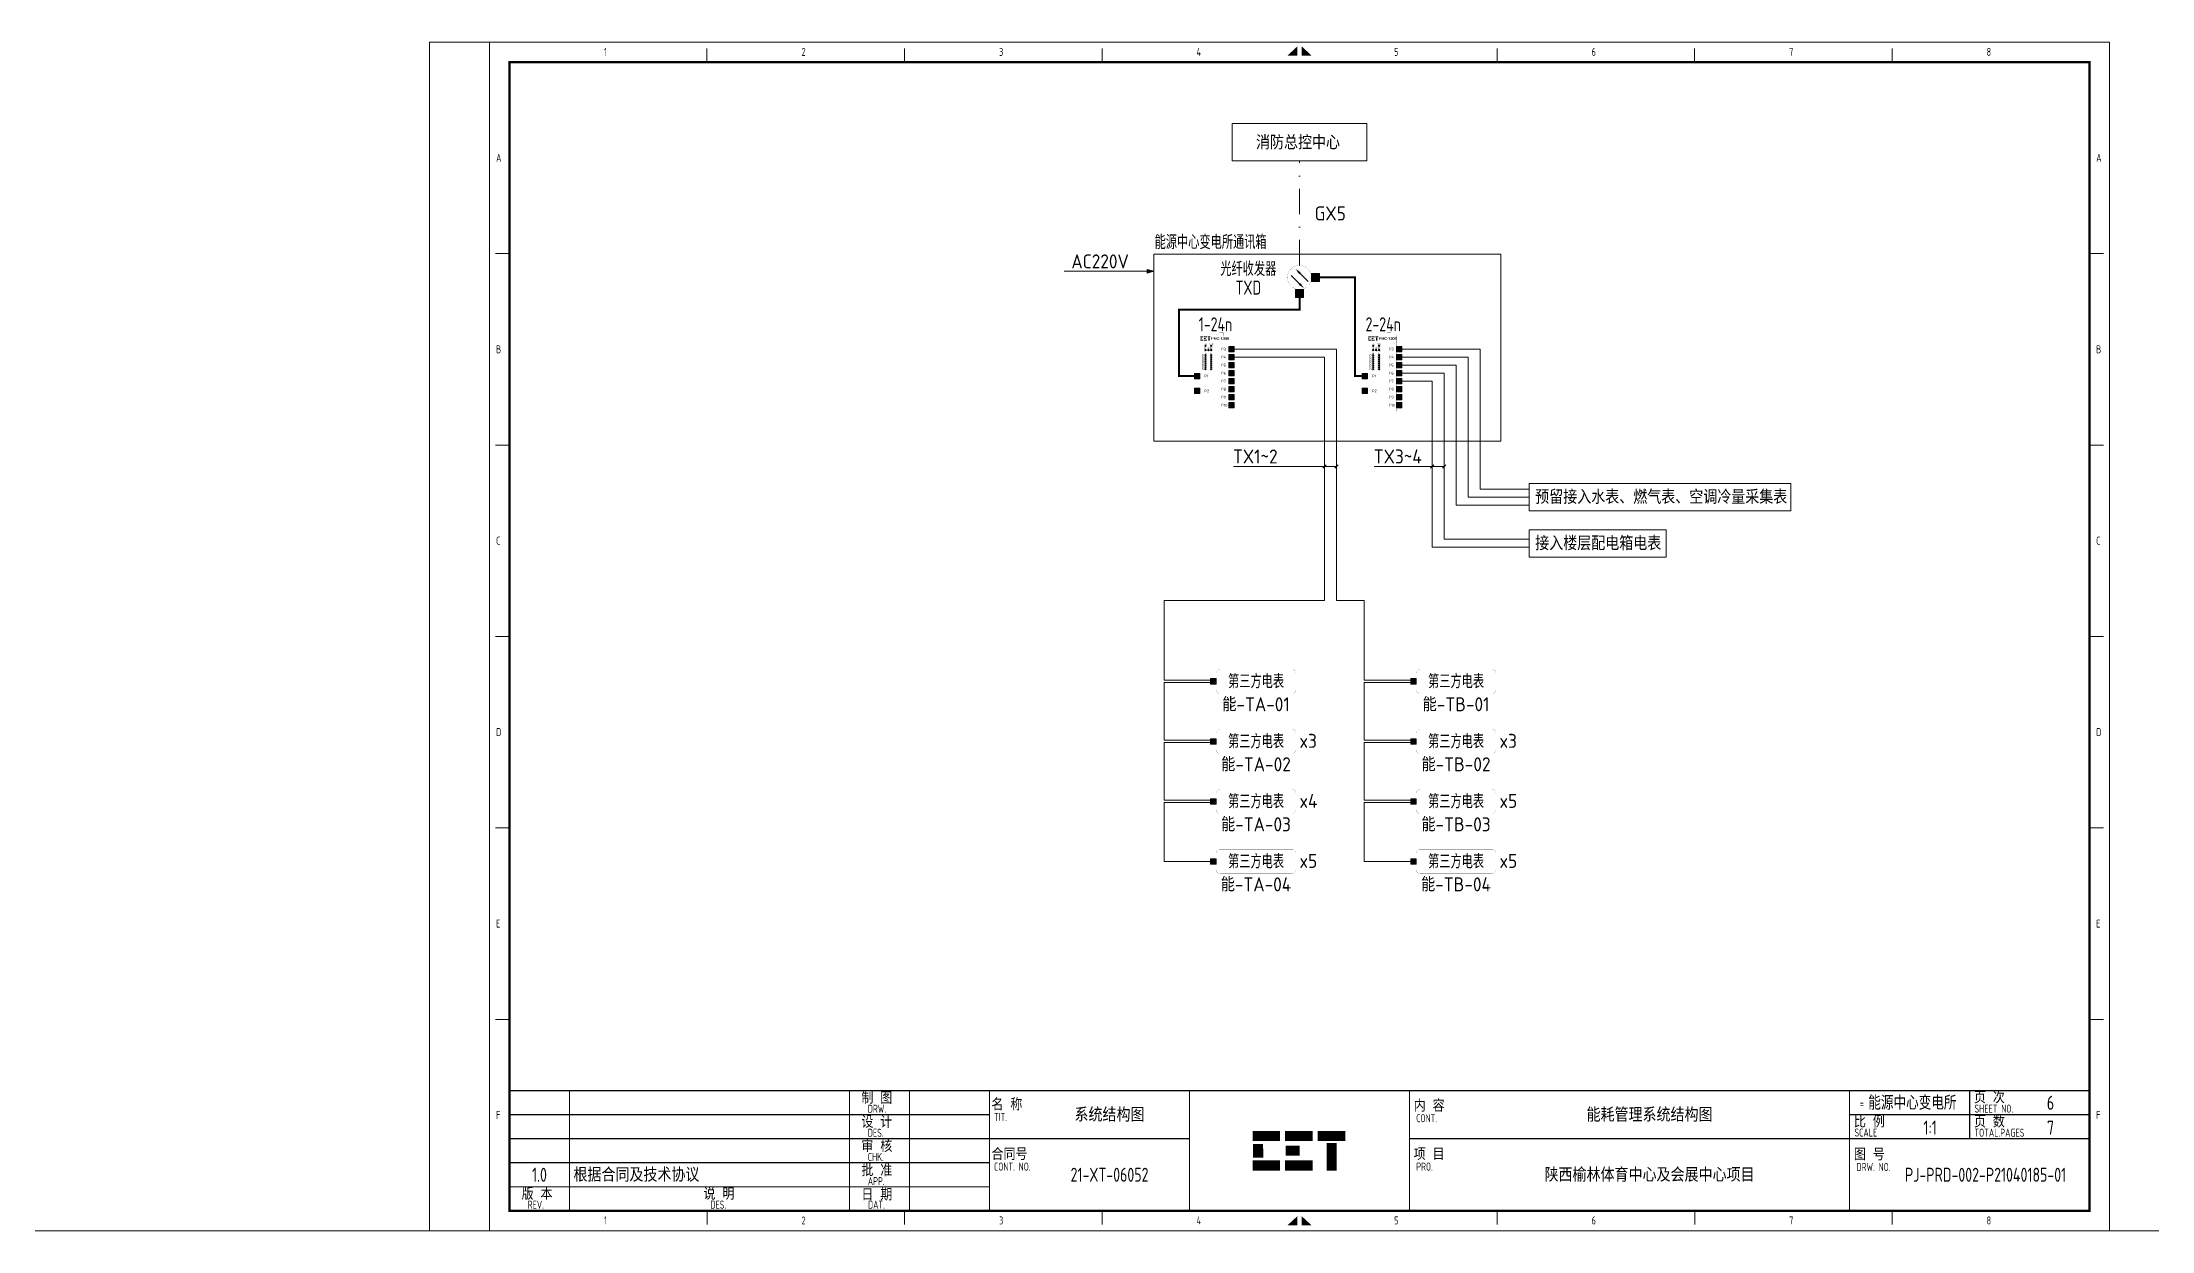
# Model space of a CAD drawing. Header units: millimetres. Extents: x 42 to 4265, y -439 to -142.
# Drawn here: x 3210 to 3737, y -439 to -142 of the extents above; entities that cross this region are included whole.
import ezdxf
from ezdxf.enums import TextEntityAlignment as Align

# ---------------------------------------------------------------- set-up
doc = ezdxf.new("R2010")
doc.units = ezdxf.units.MM
doc.linetypes.add('DASHDOT2', pattern=[12.7, 6.35, -3.175, 0, -3.175])
doc.layers.add('图框', color=7, linetype='Continuous', lineweight=9)
doc.layers.add('线', color=7, linetype='Continuous', lineweight=9)
doc.styles.add('CET', font='isocp.shx', dxfattribs={"height": 3.5, "bigfont": 'hztxt.shx'})
doc.styles.get("Standard").update_dxf_attribs({"font": 'isocp.shx', "height": 3, "bigfont": 'hztxt.shx'})

# ---------------------------------------------------------------- blocks, each defined once
blk = doc.blocks.new('图框-A3')
at = {"layer": '图框'}
for points in [[(0, 0), (420, 0), (420, 297), (0, 297), (0, 0)], [(15, 0), (15, 297)], [(69.37501270194343, 295.4579999999769), (69.375, 292)], [(118.7500127019434, 295.4579999999769), (118.75, 292)], [(168.1250127019434, 295.4579999999769), (168.125, 292)], [(266.8750127019434, 295.4579999999769), (266.875, 292)], [(316.2500127019434, 295.4579999999769), (316.25, 292)], [(365.6250127019434, 295.4579999999769), (365.625, 292)], [(20, 244.16666), (16.48505390119681, 244.1666341777637)], [(418.5149460988032, 244.16666), (415, 244.1666341777637)], [(20, 196.33333), (16.48505390119681, 196.3333041777637)], [(418.5149460988032, 196.33333), (415, 196.3333041777638)], [(20, 148.50003), (16.48505390119681, 148.5000041777637)], [(418.5149460988032, 148.5), (415, 148.5)], [(20, 100.66667), (16.48505390119681, 100.6666441777637)], [(418.5149460988032, 100.66667), (415, 100.6666441777638)], [(20.00035140326877, 52.83334000258158), (16.48540530446557, 52.83331418034531)], [(418.515297502072, 52.83334000258161), (415.0003514032688, 52.83331418034534)], [(69.4105600763537, 5), (69.41054737441027, 1.542000000023108)], [(118.7855600763537, 5), (118.7855473744103, 1.542000000023108)], [(168.1605600763537, 5), (168.1605473744103, 1.542000000023108)], [(266.9105600763537, 5), (266.9105473744103, 1.542000000023108)], [(316.2855600763537, 5), (316.2855473744103, 1.542000000023108)], [(365.6605600763537, 5), (365.6605473744103, 1.542000000023108)]]:
    blk.add_lwpolyline(points, dxfattribs=at)
at = {"layer": '图框', "const_width": 0.6}
blk.add_lwpolyline([(20, 5), (20, 292), (415, 292), (415, 5)], close=True, dxfattribs=at)
at = {"layer": '图框'}
for points, const_width in [([(20.00000000000011, 4.771030137833719), (20.00000000000011, 34.77103013783372)], 0.3023767766250001), ([(20, 5), (20, 35)], 0.3), ([(20, 35), (415, 35)], 0.3), ([(35, 5), (35, 35)], 0.3), ([(105, 5), (105, 35)], 0.3), ([(120, 5), (120, 35)], 0.3), ([(140, 5), (140, 35)], 0.3), ([(190, 5), (190, 35)], 0.3), ([(245, 5), (245, 35)], 0.3), ([(355, 5), (355, 35)], 0.3), ([(385, 23), (385, 35)], 0.3), ([(415, 5), (415, 35)], 0.3), ([(20, 29), (140, 29)], 0.3), ([(355, 29), (415, 29)], 0.3), ([(20, 23), (190, 23)], 0.3), ([(245, 23), (415, 23)], 0.3), ([(20, 17), (140, 17)], 0.3), ([(20, 11), (140, 11)], 0.3), ([(20, 5), (415, 5)], 0.3)]:
    blk.add_lwpolyline(points, dxfattribs=dict(at, const_width=const_width))
at = {"layer": '图框', "color": 1}
for points, const_width in [([(205.9021832363178, 19.9999274526164), (208.4109333562567, 20.00009814420715)], 3.4476288), ([(214.0514921159491, 19.99970856575295), (217.5, 19.99978286679834)], 2.5080396)]:
    blk.add_lwpolyline(points, dxfattribs=dict(at, const_width=const_width))
at = {"layer": '图框', "color": 92}
for points, const_width in [([(205.7577027669038, 23.6828997470661), (212.6548670848392, 23.68297404811148)], 2.5080396), ([(213.906336420016, 23.68307847120229), (220.8035007379515, 23.68315277224768)], 2.5080396), ([(222.054839529333, 23.68315076411132), (228.9520038472684, 23.68322506515671)], 2.5080396), ([(225.5018349059769, 21.95947695700417), (225.5018349059769, 15.06225750116876)], 2.504845200000001), ([(205.7577747910655, 16.31627841621276), (212.654939109001, 16.31635271725814)], 2.5080396), ([(213.9062688973632, 16.31634870098542), (220.8034332152987, 16.3164230020308)], 2.5080396)]:
    blk.add_lwpolyline(points, dxfattribs=dict(at, const_width=const_width))
at = {"layer": '图框'}
for points in [[(216.9675005710596, 295.968967279272), (216.9675005710596, 293.6258842753186), (214.4529199343969, 293.6258842753186)], [(218.0324994289403, 295.968967279272), (218.0324994289403, 293.6258842753186), (220.547080065603, 293.6258842753186)], [(216.9675005710596, 3.6668886432725), (216.9675005710596, 1.323805639319175), (214.4529199343969, 1.323805639319175)], [(218.0324994289403, 3.6668886432725), (218.0324994289403, 1.323805639319175), (220.547080065603, 1.323805639319175)]]:
    blk.add_solid(points, dxfattribs=at)
at = {"layer": '图框', "width": 0.8}
for s, p in [('1', (43.64130427145528, 293.5859076041075)), ('2', (93.01630427145528, 293.5859076041075)), ('3', (142.3913042701229, 293.5855448750983)), ('4', (191.7663042701229, 293.5855448750983)), ('5', (241.1413042714553, 293.5859076041075)), ('6', (290.5163042714553, 293.5859076041075)), ('7', (339.8913042701229, 293.5855448750983)), ('8', (389.2663042701229, 293.5855448750983)), ('A', (16.65211895431025, 267.1076987230164)), ('A', (416.6521189543103, 267.1076987230164)), ('B', (16.65211895431025, 219.2743687230164)), ('B', (416.6521189543103, 219.2743687230164)), ('C', (16.65211895431025, 171.4410387230164)), ('C', (416.6521189543103, 171.4410387230164)), ('D', (16.65211895431025, 123.6077087230164)), ('D', (416.6521189543103, 123.6077087230164)), ('E', (16.65211895431025, 75.77437872301641)), ('E', (416.6521189543103, 75.77437872301644)), ('=', (357.5758240158721, 30.79691136449856)), ('F', (16.65247035757902, 27.94104872559798)), ('DRW.', (109.5686126391511, 29.49647253686635)), ('TIT.', (141.1192541198452, 27.45077472594585)), ('CONT.', (246.6637648076417, 27.13194867368838)), ('SHEET NO.', (386.2201876491495, 29.52220214965401)), ('F', (416.652470357579, 27.94104872559799)), ('DES.', (109.5686126391511, 23.49647253686635)), ('SCALE', (356.2201876491495, 23.55291466616327)), ('TOTAL.PAGES', (386.2201876491495, 23.50520067516955)), ('CHK.', (109.5686126391511, 17.4489370043666)), ('CONT. NO.', (141.1192541198452, 15.03687760868888)), ('PRO.', (246.6637648076417, 15.03687760868888)), ('DRW. NO.', (356.7201876491495, 14.95637927469079)), ('APP.', (109.5686126391511, 11.40140147186685)), ('REV.', (24.54357423812507, 5.528819663352806)), ('DES.', (70.22231337888388, 5.528819663352806)), ('DAT.', (109.6294280322609, 5.528819663352806)), ('1', (43.64130427145528, 1.585907604107547)), ('2', (93.01630427145528, 1.585907604107547)), ('3', (142.3913042701229, 1.585544875098265)), ('4', (191.7663042701229, 1.585544875098265)), ('5', (241.1413042714553, 1.585907604107547)), ('6', (290.5163042714553, 1.585907604107547)), ('7', (339.8913042701229, 1.585544875098265)), ('8', (389.2663042701229, 1.585544875098265))]:
    blk.add_text(s, height=2, dxfattribs=at).set_placement(p)
at = {"layer": '图框'}
for s, p in [('制 图', (107.9791023726348, 31.71231771436688)), ('名 称', (140.4935898336025, 30.08769693562226)), ('内 容', (246.0381005213985, 29.7688708833648)), ('页 次', (386.0945233629063, 31.83348096878653)), ('设 计', (107.9791023726348, 25.71231771436688)), ('比 例', (356.0945233629063, 25.78983687583968)), ('页 数', (386.0945233629063, 25.79070294960984)), ('审 核', (107.9791023726348, 19.66478218186712)), ('批 准', (107.9791023726348, 13.61724664936646)), ('合同号', (140.4935898336025, 17.6737998183653)), ('项 目', (246.0381005213985, 17.6737998183653)), ('图 号', (356.0945233629063, 17.5933014843672)), ('版 本', (23.04601393864323, 7.744664840852423)), ('说 明', (68.50985717071308, 7.744664840852423)), ('日 期', (107.9791023726348, 7.569711116866713))]:
    blk.add_text(s, height=3, dxfattribs=at).set_placement(p)
at = {"layer": '图框', "width": 0.8, "flags": 8}
for tag, p in [('版本4', (27.5, 32)), ('页次', (405.2388087518199, 32)), ('版本3', (27.5, 26)), ('比例', (375.1281665465143, 25.77545097467473)), ('页数', (405.2388087518187, 25.77545097467473)), ('版本2', (27.5, 20)), ('版本1', (27.5, 14)), ('合同号', (170, 14)), ('图号', (389, 14))]:
    blk.add_attdef(tag, text='', height=3.5, dxfattribs=at).set_placement(p, align=Align.MIDDLE_CENTER)
at = {"layer": '图框', "flags": 8}
for tag, p in [('说明4', (35.99480976617235, 32)), ('位置', (359.6801236283359, 32)), ('说明3', (35.99480976617235, 26)), ('说明2', (35.99480976617235, 20)), ('说明1', (35.99480976617235, 14))]:
    blk.add_attdef(tag, text='', height=3.5, dxfattribs=at).set_placement(p, align=Align.MIDDLE_LEFT)
for tag, p in [('名称', (170, 29)), ('内容', (305, 29)), ('项目', (305, 14))]:
    blk.add_attdef(tag, text='', height=3.5, dxfattribs=at).set_placement(p, align=Align.MIDDLE_CENTER)
blk = doc.blocks.new('设备 RS485(XT)')
blk.add_hatch(color=3).paths.add_polyline_path([(-11.35000000000059, -0.6749999999999545), (-10.00000000000023, -0.6749999999999545), (-10.00000000000023, 0.6750000000000682), (-11.35000000000059, 0.6750000000000682)])
at = {"color": 3}
blk.add_lwpolyline([(-11.35000000000059, -0.6749999999999545), (-10.00000000000023, -0.6749999999999545), (-10.00000000000023, 0.6750000000000682), (-11.35000000000059, 0.6750000000000682)], close=True, dxfattribs=at)
at = {"color": 0, "const_width": 0.03}
blk.add_lwpolyline([(-9, 3), (9, 3, -0.414213562373095), (10, 2), (10, -2, -0.414213562373095), (9, -3), (-9.000000000000455, -3, -0.414213562373094), (-10.00000000000045, -2), (-10, 2, -0.414213562373095)], format="xyb", close=True, dxfattribs=at)
at = {"color": 0, "width": 0.8, "flags": 8}
blk.add_attdef('设备名称', text='', height=3.5, dxfattribs=at).set_placement((0, 0), align=Align.MIDDLE_CENTER)
at = {"color": 0, "flags": 8}
blk.add_attdef('开关柜名称', text='', height=3.5, dxfattribs=at).set_placement((-2.273736754432321e-13, -5.725984791817609), align=Align.MIDDLE_CENTER)
blk = doc.blocks.new('24n-1308-8 电口 竖版(XT)-雪藏')
for color, points in [(3, [(3.600000000000008, 6.032212440931005), (4.950000000000371, 6.032212440931005), (4.950000000000371, 7.382212440931028), (3.600000000000008, 7.382212440931028)]), (3, [(3.600000000000008, 4.032212440931005), (4.950000000000371, 4.032212440931005), (4.950000000000371, 5.382212440931028), (3.600000000000008, 5.382212440931028)]), (5, [(-4.950000000000316, -0.6750000000000114), (-3.599999999999952, -0.6750000000000114), (-3.599999999999952, 0.6750000000000114), (-4.950000000000316, 0.6750000000000114)]), (5, [(-4.950000000000316, -0.6750013691378172), (-3.599999999999952, -0.6750013691378172), (-3.599999999999952, 0.6749986308622056), (-4.950000000000316, 0.6749986308622056)]), (3, [(3.600000000000008, 2.032212440931005), (4.950000000000371, 2.032212440931005), (4.950000000000371, 3.382212440931028), (3.600000000000008, 3.382212440931028)]), (3, [(3.600000000000008, 0.03221244093100495), (4.950000000000371, 0.03221244093100495), (4.950000000000371, 1.382212440931028), (3.600000000000008, 1.382212440931028)]), (5, [(-4.950000000000373, -4.404065239309148), (-3.600000000000009, -4.404065239309148), (-3.600000000000009, -3.054065239309125), (-4.950000000000373, -3.054065239309125)]), (3, [(3.600000000000008, -1.967787559068995), (4.950000000000371, -1.967787559068995), (4.950000000000371, -0.6177875590689723), (3.600000000000008, -0.6177875590689723)]), (3, [(3.600000000000008, -3.967787559068995), (4.950000000000371, -3.967787559068995), (4.950000000000371, -2.617787559068972), (3.600000000000008, -2.617787559068972)]), (3, [(3.600000000000008, -5.967787559068995), (4.950000000000371, -5.967787559068995), (4.950000000000371, -4.617787559068972), (3.600000000000008, -4.617787559068972)]), (3, [(3.600000000000008, -7.967787559068995), (4.950000000000371, -7.967787559068995), (4.950000000000371, -6.617787559068972), (3.600000000000008, -6.617787559068972)])]:
    blk.add_hatch(color=color).paths.add_polyline_path(points)
at = {"color": 0, "const_width": 0.03}
blk.add_lwpolyline([(2.341551585945111, 11.07253886799515), (0.8274808075411068, 11.07253886799515, 0.414213562373095), (0.6774808075411295, 10.92253886799517), (0.6774808075411295, 10.07253886799515), (2.341551585945111, 10.07253886799515)], format="xyb", close=True, dxfattribs=at)
for points in [[(1.237448488262103, 10.87253886799516), (2.211551585945116, 10.87253886799516), (2.211551585945116, 10.07253886799515), (1.237448488262103, 10.07253886799515)], [(-3.600000000000009, 10.07253886799515), (3.600000000000008, 10.07253886799515), (3.600000000000008, -8.827461132004828), (-3.600000000000009, -8.827461132004828)]]:
    blk.add_lwpolyline(points, close=True, dxfattribs=at)
at = {"color": 0}
for points, const_width in [([(-3.445239038555699, 9.37124259193132), (-3.175703901702676, 9.371260930697304)], 0.3704064), ([(-3.460761733616622, 9.76693383017789), (-2.719744079623567, 9.766941812934874)], 0.2694588000000001), ([(-3.460753995483558, 8.975478645871476), (-2.719736341490503, 8.97548662862846)], 0.2694588000000001), ([(-2.585295951005279, 8.97548619712802), (-1.844278297012224, 8.975494179885004)], 0.2694588000000001), ([(-2.585288696505458, 9.766953031944581), (-1.844271042512404, 9.766961014701565)], 0.2694588000000001), ([(-2.56969345644653, 9.371219075160866), (-2.19919260939976, 9.37122705791785)], 0.2694588000000001), ([(-1.709829684760692, 9.766960798951402), (-0.9688120307676092, 9.766968781708329)], 0.2694588000000001), ([(-1.339491338509661, 9.581772703973002), (-1.339491338509661, 8.840749126073263)], 0.2691156000000001)]:
    blk.add_lwpolyline(points, dxfattribs=dict(at, const_width=const_width))
at = {"color": 3}
for points in [[(3.600000000000008, 6.032212440931005), (4.950000000000371, 6.032212440931005), (4.950000000000371, 7.382212440931028), (3.600000000000008, 7.382212440931028)], [(3.600000000000008, 4.032212440931005), (4.950000000000371, 4.032212440931005), (4.950000000000371, 5.382212440931028), (3.600000000000008, 5.382212440931028)], [(3.600000000000008, 2.032212440931005), (4.950000000000371, 2.032212440931005), (4.950000000000371, 3.382212440931028), (3.600000000000008, 3.382212440931028)], [(3.600000000000008, 0.03221244093100495), (4.950000000000371, 0.03221244093100495), (4.950000000000371, 1.382212440931028), (3.600000000000008, 1.382212440931028)], [(3.600000000000008, -1.967787559068995), (4.950000000000371, -1.967787559068995), (4.950000000000371, -0.6177875590689723), (3.600000000000008, -0.6177875590689723)], [(3.600000000000008, -3.967787559068995), (4.950000000000371, -3.967787559068995), (4.950000000000371, -2.617787559068972), (3.600000000000008, -2.617787559068972)], [(3.600000000000008, -5.967787559068995), (4.950000000000371, -5.967787559068995), (4.950000000000371, -4.617787559068972), (3.600000000000008, -4.617787559068972)], [(3.600000000000008, -7.967787559068995), (4.950000000000371, -7.967787559068995), (4.950000000000371, -6.617787559068972), (3.600000000000008, -6.617787559068972)]]:
    blk.add_lwpolyline(points, close=True, dxfattribs=at)
at = {"color": 5}
for points in [[(-4.950000000000316, -0.6750000000000114), (-3.599999999999952, -0.6750000000000114), (-3.599999999999952, 0.6750000000000114), (-4.950000000000316, 0.6750000000000114)], [(-4.950000000000316, -0.6750013691378172), (-3.599999999999952, -0.6750013691378172), (-3.599999999999952, 0.6749986308622056), (-4.950000000000316, 0.6749986308622056)], [(-4.950000000000373, -4.404065239309148), (-3.600000000000009, -4.404065239309148), (-3.600000000000009, -3.054065239309125), (-4.950000000000373, -3.054065239309125)]]:
    blk.add_lwpolyline(points, close=True, dxfattribs=at)
at = {"color": 0}
for centre in [(-2.204297463082256, 7.545153540592594), (-2.204297463082256, 6.505153540592573), (-2.204297463082256, 5.214333915847476), (-1.482771493779425, 6.505153540592573), (-0.7612455244766215, 7.545153540592594), (-0.7612455244766215, 6.505153540592573), (-0.7612455244766215, 5.214333915847476), (-2.204297463082256, 4.714333915847476), (-2.204297463082256, 4.214333915847476), (-2.204297463082256, 3.714333915847476), (-2.204297463082256, 3.214333915847476), (-2.204297463082256, 2.714333915847476), (-2.204297463082256, 2.214333915847476), (-2.204297463082256, 1.714333915847476), (-0.7612455244766215, 4.714333915847476), (-0.7612455244766215, 4.214333915847476), (-0.7612455244766215, 3.714333915847476), (-0.7612455244766215, 3.214333915847476), (-0.7612455244766215, 2.714333915847476), (-0.7612455244766215, 2.214333915847476), (-0.7612455244766215, 1.714333915847476)]:
    blk.add_circle(centre, 0.1684075359193472, dxfattribs=at)
at = {"color": 0, "width": 0.7}
for s, p in [('P3', (-3.099336594254951, 5.214333915847476)), ('P4', (-3.099336594254951, 4.714333915847476)), ('P5', (-3.099336594254951, 4.214333915847476)), ('P6', (-3.099336594254951, 3.714333915847476)), ('P7', (-3.099336594254951, 3.214333915847476)), ('P8', (-3.099336594254951, 2.714333915847476)), ('P9', (-3.099336594254951, 2.214333915847476)), ('P10', (-3.099336594254951, 1.714333915847476))]:
    blk.add_text(s, height=0.4, dxfattribs=at).set_placement(p, align=Align.MIDDLE_LEFT)
for s, p in [('Run', (-2.209930442159547, 8.006976552363994)), ('Rx', (-2.209930442159547, 5.676156927618933)), ('P1', (-2.209930442159547, 6.966976552363974)), ('P2', (-1.488404472856715, 6.966976552363974)), ('Alarm', (-0.7668785035539122, 8.006976552363994)), ('CON', (-0.7668785035539122, 6.966976552363974)), ('Tx', (-0.7668785035539122, 5.676156927618933))]:
    blk.add_text(s, height=0.4, dxfattribs=at).set_placement(p, align=Align.MIDDLE)
at = {"color": 0}
for s, p in [('P3', (1.711034833103823, 6.707211093347951)), ('P1', (-2.478176008463393, -1.781309350690208e-05)), ('P4', (1.711034833103823, 4.707211093347951)), ('P5', (1.711034833103823, 2.707211093347951)), ('P6', (1.711034833103823, 0.7072110933479507)), ('P2', (-2.478176008463393, -3.743181406462611)), ('P7', (1.711034833103823, -1.292788906652049)), ('P8', (1.711034833103823, -3.292788906652049)), ('P9', (1.711034833103823, -5.292788906652049)), ('P10', (1.711034833103823, -7.292788906652049))]:
    blk.add_text(s, height=0.7, dxfattribs=at).set_placement(p, align=Align.MIDDLE_LEFT)
at = {"color": 0, "char_height": 0.6581250000000001, "width": 3.416292073493452, "attachment_point": 1, "line_spacing_factor": 1.5}
for insert in [(-0.8110334042993804, 9.709410142095862), (-0.7717827007972607, 9.709410142095862)]:
    blk.add_mtext('{\\fArial|b0|i0|c0|p34;PMC-1308}', dxfattribs=dict(at, insert=insert))
at = {"color": 0, "width": 0.8, "flags": 8}
blk.add_attdef('设备符号', text='', height=3.5, dxfattribs=at).set_placement((0.2986919254451686, 12.92569382028557), align=Align.MIDDLE_CENTER)
blk = doc.blocks.new('TXD-1210D(XT)')
at = {"color": 0}
for p, q in [((-0.01552691715234644, -1.587742796494062), (-2.100005088545135, 0.4967353748987264)), ((2.175891610240779, -1.053237379429497), (0.09141343884799014, 1.031240791963405))]:
    blk.add_line(p, q, dxfattribs=at)
at = {"color": 0, "const_width": 0.03}
blk.add_lwpolyline([(-2.99603241433103, -0.2203829149387317, 3173.3473628669), (-2.996307826477636, -0.2166062462348961)], format="xyb", dxfattribs=at)
at = {"color": 0}
for points in [[(0.09141343884799014, 1.031240791963405, 0.6000000000000001, 0, 0), (-0.9779486039592662, 2.100602834770662, 0, 0, 0)], [(-0.01552691715234644, -1.587742796494062, 0.6, 0, 0), (1.05383512565491, -2.657104839301319, 0, 0, 0)]]:
    blk.add_lwpolyline(points, format="xyseb", dxfattribs=at)
at = {"color": 0, "width": 0.8, "flags": 8}
for tag, p in [('设备名称', (-12.81150703153527, 2.113518045896122)), ('设备符号', (-12.81150703153527, -2.554283875773585))]:
    blk.add_attdef(tag, text='', height=3.5, dxfattribs=at).set_placement(p, align=Align.MIDDLE_CENTER)

msp = doc.modelspace()

# ---------------------------------------------------------------- hatches: boundary and pattern name
at = {"layer": '线'}
for color, points in [(1, [(3486.363788529249, -198.535505621804), (3486.363788529248, -198.9781067225648), (3487.973342343244, -198.9781067225648)]), (1, [(3487.973342343245, -198.9781067225648), (3486.363788529249, -199.4207078233256), (3486.363788529249, -198.535505621804)]), (1, [(3487.973342343245, -198.9781067225648), (3486.363788529249, -198.9781067225648), (3486.363788529248, -199.4207078233256)]), (5, [(3529.428787278624, -199.5112222603317), (3527.428787278624, -199.5112222603317), (3527.428787278624, -201.5112222603317), (3529.428787278624, -201.5112222603317)]), (5, [(3525.424660307785, -203.5153492311701), (3523.424660307785, -203.5153492311701), (3523.424660307785, -205.5153492311701), (3525.424660307785, -205.5153492311701)])]:
    msp.add_hatch(color=color, dxfattribs=at).paths.add_polyline_path(points)

# ---------------------------------------------------------------- linework, layer by layer
at = {"layer": '线', "color": 6, "linetype": 'DASHDOT2'}
msp.add_line((3524.424660307785, -197.5070952894932), (3524.424660307785, -171.3745400378992), dxfattribs=at)
at = {"layer": '线', "color": 1}
msp.add_line((3465.556686851224, -198.9781067225648), (3487.973342343246, -198.9781067225648), dxfattribs=at)
at = {"layer": '线', "color": 3}
for p, q in [((3508.079644568288, -218.4557163184039), (3533.663140656663, -218.4557163184039)), ((3508.079644568288, -220.4557163184039), (3530.663140656663, -220.4557163184043)), ((3530.663140656663, -220.4557163184043), (3530.663140656663, -281.2717172197308)), ((3533.663140656663, -218.4557163184039), (3533.663140656663, -281.2717172197313)), ((3550.004548872568, -218.4557163184039), (3569.588044960943, -218.4557163184039)), ((3550.004548872568, -220.4557163184039), (3566.588044960943, -220.4557163184043)), ((3566.588044960943, -220.4557163184043), (3566.588044960943, -255.4213351520571)), ((3569.588044960943, -218.4557163184039), (3569.588044960943, -253.4213351520572)), ((3550.004548872568, -222.4557163184039), (3563.588044960943, -222.4557163184039)), ((3550.004548872568, -224.4557163184039), (3560.588044960943, -224.4557163184038)), ((3550.004548872568, -226.4557163184039), (3557.588044960943, -226.4557163184039)), ((3557.588044960943, -226.4557163184039), (3557.588044960943, -267.9259116394688)), ((3560.588044960943, -224.4557163184038), (3560.588044960943, -265.9259116394688)), ((3563.588044960943, -222.4557163184039), (3563.588044960943, -257.4213351520572)), ((3581.804571850378, -257.4213351520572), (3563.588044960943, -257.4213351520572)), ((3581.804571850378, -255.4213351520572), (3566.588044960943, -255.4213351520571)), ((3581.804571850378, -253.4213351520572), (3569.588044960943, -253.4213351520572)), ((3581.804571850378, -267.9259116394687), (3557.588044960943, -267.9259116394688)), ((3581.804571850378, -265.9259116394687), (3560.588044960943, -265.9259116394688)), ((3490.594727570409, -301.1579390736491), (3490.594727570411, -281.2717172197309)), ((3490.594727570411, -281.2717172197309), (3530.663140656663, -281.2717172197308)), ((3533.663140656663, -281.2717172197313), (3540.59472757041, -281.2717172197312)), ((3540.594727570409, -301.1579390736491), (3540.59472757041, -281.2717172197312)), ((3502.208658185108, -301.1579390736491), (3490.594727570409, -301.1579390736491)), ((3502.208658185108, -301.757939073649), (3490.594727570409, -301.757939073649)), ((3490.594727570409, -301.757939073649), (3490.594727570409, -316.1579390736491)), ((3552.208658185108, -301.1579390736491), (3540.594727570409, -301.1579390736491)), ((3552.208658185108, -301.757939073649), (3540.594727570409, -301.757939073649)), ((3540.594727570409, -301.757939073649), (3540.594727570409, -316.1579390736491)), ((3502.208658185108, -316.1579390736491), (3490.594727570409, -316.1579390736491)), ((3552.208658185108, -316.1579390736491), (3540.594727570409, -316.1579390736491)), ((3502.208658185108, -316.757939073649), (3490.594727570409, -316.757939073649)), ((3490.594727570409, -316.757939073649), (3490.594727570409, -331.1579390736491)), ((3552.208658185108, -316.757939073649), (3540.594727570409, -316.757939073649)), ((3540.594727570409, -316.757939073649), (3540.594727570409, -331.1579390736491)), ((3502.208658185108, -331.1579390736491), (3490.594727570409, -331.1579390736491)), ((3502.208658185108, -331.757939073649), (3490.594727570409, -331.757939073649)), ((3490.594727570409, -331.757939073649), (3490.594727570408, -346.4579390736491)), ((3552.208658185108, -331.1579390736491), (3540.594727570409, -331.1579390736491)), ((3552.208658185108, -331.757939073649), (3540.594727570409, -331.757939073649)), ((3540.594727570409, -331.757939073649), (3540.594727570408, -346.4579390736491)), ((3490.594727570408, -346.4579390736491), (3502.208658185108, -346.4579390736491)), ((3540.594727570408, -346.4579390736491), (3552.208658185108, -346.4579390736491))]:
    msp.add_line(p, q, dxfattribs=at)
at = {"layer": '线'}
for p, q in [((3533.663140656663, -247.7746495782999), (3507.930850833621, -247.7746495782998)), ((3530.241172072342, -248.1966181626207), (3531.085109240984, -247.3526809939791)), ((3533.241172072342, -248.1966181626207), (3534.085109240984, -247.3526809939791)), ((3560.588044960943, -247.7746495782999), (3543.122239351595, -247.7746495782998)), ((3557.166076376622, -248.1966181626207), (3558.010013545264, -247.3526809939791)), ((3560.166076376622, -248.1966181626207), (3561.010013545264, -247.3526809939791)), ((4264.851868592174, -438.747174375481), (42.05576131270391, -438.747174375481))]:
    msp.add_line(p, q, dxfattribs=at)
for points in [[(3507.578522936013, -162.0406161257314), (3541.270797679556, -162.0406161257314), (3541.270797679556, -171.3745400378992), (3507.578522936013, -171.3745400378992)], [(3581.804571850378, -252.0241205662961), (3647.230321030358, -252.0241205662961), (3647.230321030358, -258.8185497378182), (3581.804571850378, -258.8185497378182)], [(3581.804571850378, -263.5965556323754), (3616.108311398244, -263.5965556323754), (3616.108311398244, -270.3909848038975), (3581.804571850378, -270.3909848038975)]]:
    msp.add_lwpolyline(points, close=True, dxfattribs=at)
at = {"layer": '线', "color": 252}
msp.add_lwpolyline([(3487.973342343246, -194.7445092795289), (3574.769475982646, -194.7445092795289), (3574.769475982646, -241.4338482565337), (3487.973342343246, -241.4338482565337)], close=True, dxfattribs=at)
at = {"layer": '线', "color": 1}
msp.add_lwpolyline([(3487.973342343245, -198.9781067225648), (3486.363788529249, -199.4207078233256), (3486.363788529249, -198.535505621804)], close=True, dxfattribs=at)
at = {"layer": '线', "color": 5}
for points in [[(3529.428787278624, -201.5112222603317), (3527.428787278624, -201.5112222603317), (3527.428787278624, -199.5112222603317), (3529.428787278624, -199.5112222603317)], [(3525.424660307785, -205.5153492311701), (3523.424660307785, -205.5153492311701), (3523.424660307785, -203.5153492311701), (3525.424660307785, -203.5153492311701)]]:
    msp.add_lwpolyline(points, close=True, dxfattribs=at)
at = {"layer": '线', "color": 5, "const_width": 0.5}
for points in [[(3540.104548872567, -225.1629287593349), (3538.270762315622, -225.1629287593349), (3538.270762315622, -200.5112222603318), (3529.428787278624, -200.5112222603317)], [(3498.179644568287, -225.1629301284728), (3494.302968620894, -225.1629301284728), (3494.302968620894, -208.6129661457552), (3524.424660307785, -208.6129661457551), (3524.424660307785, -205.5153492311701)]]:
    msp.add_lwpolyline(points, dxfattribs=at)

# ---------------------------------------------------------------- block references
at = {"layer": '线'}
ref = msp.add_blockref('图框-A3', (3306.924660307785, -438.747174375481), dxfattribs=at)
ref.add_attrib('图号', 'PJ-PRD-002-P21040185-01', dxfattribs={"layer": '图框', "height": 3.5, "width": 0.8, "flags": 8}).set_placement((3695.924660307785, -424.747174375481), align=Align.MIDDLE_CENTER)
ref.add_attrib('页数', '7', dxfattribs={"layer": '图框', "height": 3.5, "width": 0.8, "flags": 8}).set_placement((3712.163469059603, -412.9717234008064), align=Align.MIDDLE_CENTER)
ref.add_attrib('页次', '6', dxfattribs={"layer": '图框', "height": 3.5, "width": 0.8, "flags": 8}).set_placement((3712.163469059604, -406.747174375481), align=Align.MIDDLE_CENTER)
ref.add_attrib('比例', '1:1', dxfattribs={"layer": '图框', "height": 3.5, "width": 0.8, "flags": 8}).set_placement((3682.052826854298, -412.9717234008064), align=Align.MIDDLE_CENTER)
ref.add_attrib('项目', '陕西榆林体育中心及会展中心项目', dxfattribs={"layer": '图框', "height": 3.5, "flags": 8}).set_placement((3611.924660307785, -424.747174375481), align=Align.MIDDLE_CENTER)
ref.add_attrib('内容', '能耗管理系统结构图', dxfattribs={"layer": '图框', "height": 3.5, "flags": 8}).set_placement((3611.924660307785, -409.747174375481), align=Align.MIDDLE_CENTER)
ref.add_attrib('合同号', '21-XT-06052', dxfattribs={"layer": '图框', "height": 3.5, "width": 0.8, "flags": 8}).set_placement((3476.924660307785, -424.747174375481), align=Align.MIDDLE_CENTER)
ref.add_attrib('名称', '系统结构图', dxfattribs={"layer": '图框', "height": 3.5, "flags": 8}).set_placement((3476.924660307785, -409.747174375481), align=Align.MIDDLE_CENTER)
ref.add_attrib('版本1', '1.0', dxfattribs={"layer": '图框', "height": 3.5, "width": 0.8, "flags": 8}).set_placement((3334.424660307785, -424.747174375481), align=Align.MIDDLE_CENTER)
ref.add_attrib('说明1', '根据合同及技术协议', dxfattribs={"layer": '图框', "height": 3.5, "flags": 8}).set_placement((3342.919470073957, -424.747174375481), align=Align.MIDDLE_LEFT)
ref.add_attrib('位置', '能源中心变电所', dxfattribs={"layer": '图框', "height": 3.5, "width": 0.9, "flags": 8}).set_placement((3666.60478393612, -406.747174375481), align=Align.MIDDLE_LEFT)
for name, p, values in [('TXD-1210D(XT)', (3524.424660307785, -200.5112222603317), {'设备符号': 'TXD', '设备名称': '光纤收发器'}), ('24n-1308-8 电口 竖版(XT)-雪藏', (3503.129644568287, -225.1629287593349), {'设备符号': '1-24n'}), ('24n-1308-8 电口 竖版(XT)-雪藏', (3545.054548872567, -225.1629287593349), {'设备符号': '2-24n'}), ('设备 RS485(XT)', (3513.558658185108, -301.4579390736491), {'开关柜名称': '能-TA-01', '设备名称': '第三方电表'}), ('设备 RS485(XT)', (3563.558658185108, -301.4579390736491), {'开关柜名称': '能-TB-01', '设备名称': '第三方电表'}), ('设备 RS485(XT)', (3513.558658185108, -316.4579390736491), {'开关柜名称': '能-TA-02', '设备名称': '第三方电表'}), ('设备 RS485(XT)', (3563.558658185108, -316.4579390736491), {'开关柜名称': '能-TB-02', '设备名称': '第三方电表'}), ('设备 RS485(XT)', (3513.558658185108, -331.4579390736491), {'开关柜名称': '能-TA-03', '设备名称': '第三方电表'}), ('设备 RS485(XT)', (3563.558658185108, -331.4579390736491), {'开关柜名称': '能-TB-03', '设备名称': '第三方电表'}), ('设备 RS485(XT)', (3513.558658185108, -346.4579390736491), {'开关柜名称': '能-TA-04', '设备名称': '第三方电表'}), ('设备 RS485(XT)', (3563.558658185108, -346.4579390736491), {'开关柜名称': '能-TB-04', '设备名称': '第三方电表'})]:
    msp.add_blockref(name, p, dxfattribs=at).add_auto_attribs(values)

# ---------------------------------------------------------------- texts
at = {"layer": '线', "style": 'CET'}
for s, p in [('消防总控中心', (3513.545336341568, -168.5498440047813)), ('GX5', (3528.212600282502, -186.2792306542659)), ('AC220V', (3467.385308071438, -198.2656205267491)), ('TX1~2', (3507.775008526833, -247.016245493225)), ('TX3~4', (3542.966397044807, -247.016245493225)), ('预留接入水表、燃气表、空调冷量采集表', (3583.34677175546, -257.1282823870542)), ('接入楼层配电箱电表', (3583.34677175546, -268.7007174531335))]:
    msp.add_text(s, height=3.5, dxfattribs=at).set_placement(p)
at = {"layer": '线', "style": 'CET', "width": 0.8}
msp.add_text('能源中心变电所通讯箱', height=3.5, dxfattribs=at).set_placement((3488.19897416885, -193.4453374401251))
at = {"layer": '线', "color": 2, "style": 'CET'}
for s, p in [('x3', (3524.418435577727, -318.0763896400562)), ('x3', (3574.418435577727, -318.0763896400562)), ('x4', (3524.418435577727, -333.0763896400562)), ('x5', (3574.418435577727, -333.0763896400562)), ('x5', (3524.418435577727, -348.0763896400562)), ('x5', (3574.418435577727, -348.0763896400562))]:
    msp.add_text(s, height=3.5, dxfattribs=at).set_placement(p)

doc.saveas('drawing.dxf')
